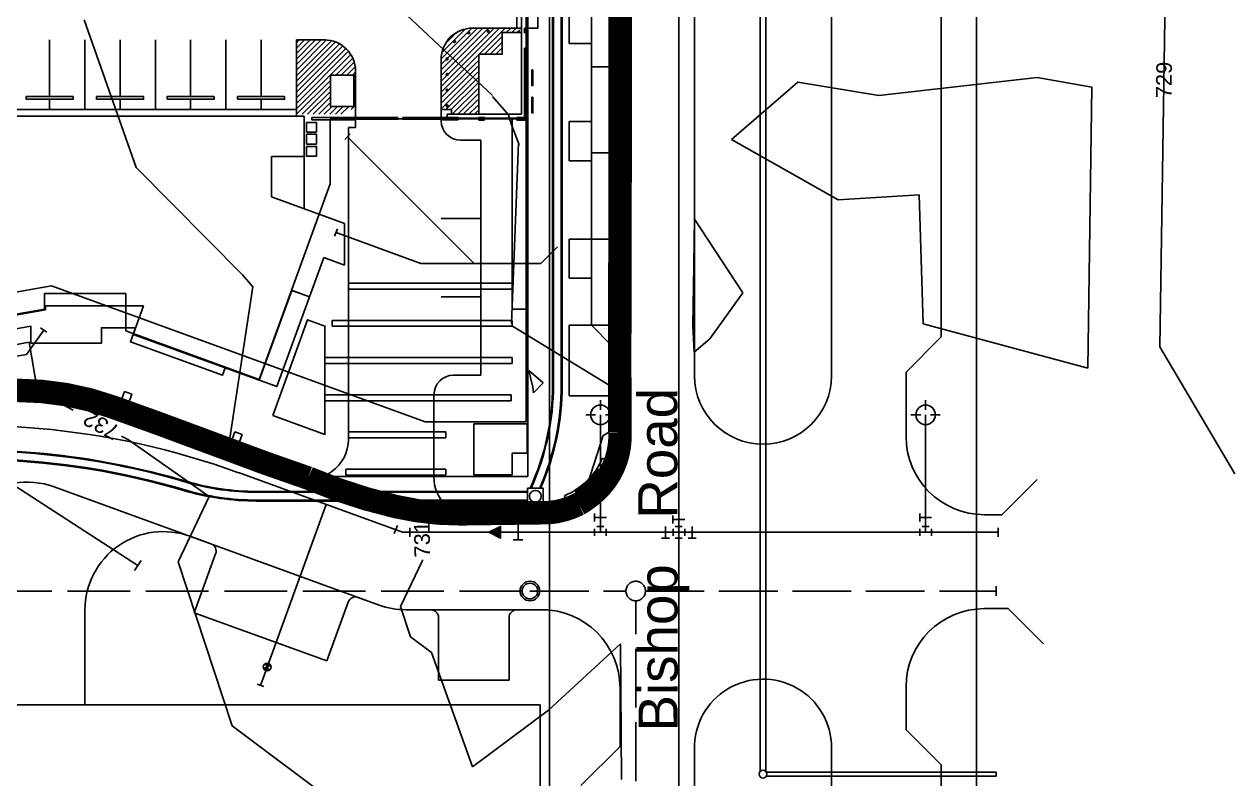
# Model space of a CAD drawing. Header units: feet. Extents: x 2207070 to 2208879, y 513929 to 516197.
# Drawn here: x 2207831.2 to 2208140.2, y 514989.6 to 515182.3 of the extents above; entities that cross this region are included whole.
import ezdxf
from ezdxf.enums import TextEntityAlignment as Align

# ---------------------------------------------------------------- set-up
doc = ezdxf.new("R2010")
doc.units = ezdxf.units.FT
doc.header["$LTSCALE"] = 40
doc.header["$MEASUREMENT"] = 0
for name, pattern in [('0602-02-FP01$0$HIDDEN2', [0.1875, 0.125, -0.0625]), ('0602-03-FP01$0$HIDDEN2', [0.1875, 0.125, -0.0625]), ('CENTER2', [1.125, 0.75, -0.125, 0.125, -0.125]), ('DASHED2', [0.375, 0.25, -0.125]), ('DL4', [0.5, 0.4, -0.1]), ('HIDDEN', [0.375, 0.25, -0.125]), ('HIDDEN2', [0.1875, 0.125, -0.0625]), ('PHANTOM2', [1.25, 0.625, -0.125, 0.125, -0.125, 0.125, -0.125]), ('PL1X', [1.79, 1.5, -0.08, 0.025, -0.08, 0.025, -0.08])]:
    doc.linetypes.add(name, pattern=pattern)
doc.layers.get('0').update_dxf_attribs({"linetype": 'CONTINUOUS'})
for name, color, linetype in [('0602-02-FP01$0$A-CURB', 1, 'CONTINUOUS'), ('0602-02-FP01$0$A-FLOR-OVHD', 1, '0602-02-FP01$0$HIDDEN2'), ('0602-02-FP01$0$A-GREENSCREEN', 2, 'CONTINUOUS'), ('0602-02-FP01$0$A-WALL', 5, 'CONTINUOUS'), ('0602-02-FP01$0$A-WALL-PRHT', 2, 'CONTINUOUS'), ('0602-03-FP01$0$A-COLS', 5, 'CONTINUOUS'), ('0602-03-FP01$0$A-EQPM', 8, '0602-03-FP01$0$HIDDEN2'), ('0602-03-FP01$0$A-FLOR-OVHD', 1, '0602-03-FP01$0$HIDDEN2'), ('0602-03-FP01$0$A-WALL', 5, 'CONTINUOUS'), ('0602-CG01$0$A-SLAB-EDGE', 4, 'CONTINUOUS'), ('A-PRKG', 30, 'CONTINUOUS'), ('A-WALL', 7, 'CONTINUOUS'), ('A-WALL-FIRST FLOOR', 5, 'CONTINUOUS'), ('A-WALL-PRHT', 2, 'CONTINUOUS'), ('BuildTo', 6, 'DASHED2'), ('C-BLDG-OUTLINE', 2, 'CONTINUOUS'), ('C-DEMO-PVMT', 7, 'PHANTOM2'), ('C-ESMT-DRNG', 7, 'DASHED2'), ('C-ESMT-FIRE', 7, 'FIRE_LANE'), ('C-PAVE-PAVER', 7, 'CONTINUOUS'), ('C-PRKG-CURB-FACE', 3, 'CONTINUOUS'), ('C-PRKG-STRP', 11, 'CONTINUOUS'), ('C-STRM-PIPE-EXIST', 245, 'HIDDEN2'), ('C-SWLK-BFR', 7, 'CONTINUOUS'), ('CONT-MJR', 125, 'HIDDEN'), ('CONT-MNR', 250, 'HIDDEN2'), ('CONT-MNR LABELS', 250, 'CONTINUOUS'), ('EX-GUTTER', 11, 'CONTINUOUS'), ('EX-TC', 31, 'CONTINUOUS'), ('Inlets_LTCN', 31, 'CONTINUOUS'), ('JS-Bdy', 1, 'PHANTOM2'), ('LP-PLNT', 11, 'CONTINUOUS'), ('Meters', 150, 'CONTINUOUS'), ('ROW-Street', 6, 'PL1X'), ('SaniSwr-PHii', 76, 'DL4'), ('SaniSwr_LTCN', 85, 'DL4'), ('ShopsFOC', 9, 'CONTINUOUS'), ('SILT-FENCE', 3, 'SILT_FENCE2'), ('SSMH-PHii', 15, 'CONTINUOUS'), ('SSMH_LTCN', 15, 'DL4'), ('StmSwrMH', 7, 'CONTINUOUS'), ('Storm Sewer CL', 31, 'CENTER2'), ('Street Name', 5, 'CONTINUOUS'), ('Water-PHii', 144, 'CONTINUOUS'), ('WaterFittings-PHii', 151, 'CONTINUOUS'), ('Wtr-Bends_LTCN', 175, 'CONTINUOUS'), ('WTR-Red Hatch-PHii', 250, 'CONTINUOUS'), ('WTR-Reducer-PHii', 7, 'CONTINUOUS'), ('WTR_LTCN', 144, 'CONTINUOUS'), ('xSITE$0$PSP-FOOTPRINT', 2, 'CONTINUOUS')]:
    doc.layers.add(name, color=color, linetype=linetype)
doc.styles.get("Standard").update_dxf_attribs({"font": 'ARIAL.TTF'})
doc.linetypes.add('FIRE_LANE', pattern='A,0.5,-0.2,["FL",Standard,S=0.1,R=0,X=-0.1,Y=-0.05],-0.2', length=0.9)
doc.linetypes.add('SILT_FENCE2', pattern='A,0.25,-0.1,["SF",Standard,S=0.1,R=0,X=-0.05,Y=-0.05],-0.15,0.5,["X",Standard,S=0.1,R=0,X=-0.05,Y=-0.05],0.25', length=1.25)

# ---------------------------------------------------------------- blocks, each defined once
blk = doc.blocks.new('022')
for p, q in [((-0.043, -0.059), (-0.072, 0.011)), ((0.062, -0.038), (0.062, 0.038))]:
    blk.add_line(p, q)
blk = doc.blocks.new('0vv')
for p, q in [((0, -0.063), (0, 0.063)), ((0.042, -0.063), (-0.042, -0.063))]:
    blk.add_line(p, q)

msp = doc.modelspace()

# ---------------------------------------------------------------- hatches: boundary and pattern name
at = {"layer": 'A-PRKG', "linetype": 'Continuous'}
h = msp.add_hatch(dxfattribs=at)
h.set_pattern_fill('ANSI31', scale=8, style=0)
h.set_pattern_definition([(45, (2207937.5952, 515159.3219), (-0.707107, 0.707107), [])])
edge = h.paths.add_edge_path()
edge.add_line((2207957.68, 515180.16), (2207957.68, 515181.32))
edge.add_line((2207957.68, 515181.32), (2207945.6, 515181.32))
edge.add_ellipse((2207945.6, 515173.32), major_axis=(-5.66, 5.66), ratio=1, start_angle=-45, end_angle=45)
edge.add_line((2207937.6, 515173.32), (2207937.6, 515160.49))
edge.add_line((2207937.6, 515160.49), (2207940.26, 515160.49))
edge.add_line((2207940.26, 515160.49), (2207940.26, 515159.32))
edge.add_line((2207940.26, 515159.32), (2207946.93, 515159.32))
edge.add_line((2207946.93, 515159.32), (2207946.93, 515174.66))
edge.add_line((2207946.93, 515174.66), (2207953.18, 515174.66))
edge.add_line((2207953.18, 515174.66), (2207953.18, 515180.16))
edge.add_line((2207953.18, 515180.16), (2207957.68, 515180.16))
h = msp.add_hatch(dxfattribs=at)
h.set_pattern_fill('ANSI31', scale=8, style=0)
h.set_pattern_definition([(45, (2207186.3299, 514941.3392), (-0.7071068, 0.7071068), [])])
edge = h.paths.add_edge_path()
edge.add_ellipse((2207907.76, 515170.32), major_axis=(5.66, 5.66), ratio=1, start_angle=346.3322, end_angle=405)
edge.add_line((2207907.76, 515178.32), (2207900.65, 515178.32))
edge.add_line((2207900.65, 515178.32), (2207900.65, 515159.32))
edge.add_line((2207900.65, 515159.32), (2207913.43, 515159.32))
edge.add_line((2207913.43, 515159.32), (2207913.43, 515160.49))
edge.add_line((2207913.43, 515160.49), (2207914.6, 515160.49))
edge.add_line((2207914.6, 515160.49), (2207914.6, 515161.32))
edge.add_line((2207914.6, 515161.32), (2207909.35, 515161.32))
edge.add_line((2207909.35, 515161.32), (2207909.35, 515169.32))
edge.add_line((2207909.35, 515169.32), (2207914.6, 515169.32))
edge.add_line((2207914.6, 515169.32), (2207914.6, 515174.48))
edge = h.paths.add_edge_path()
edge.add_line((2207914.6, 515169.32), (2207915.35, 515169.32))
edge.add_line((2207915.35, 515169.32), (2207915.35, 515161.32))
edge.add_line((2207915.35, 515161.32), (2207914.6, 515161.32))
edge.add_line((2207914.6, 515161.32), (2207914.6, 515160.49))
edge.add_line((2207914.6, 515160.49), (2207915.76, 515160.49))
edge.add_line((2207915.76, 515160.49), (2207915.76, 515170.32))
edge.add_ellipse((2207907.76, 515170.32), major_axis=(5.66, 5.66), ratio=1, start_angle=315, end_angle=346.3322)
edge.add_line((2207914.6, 515174.48), (2207914.6, 515169.32))
at = {"layer": 'Meters'}
h = msp.add_hatch(color=256, dxfattribs=at)
h.paths.add_polyline_path([(2207894.1, 515018.57, 0.198912), (2207893.54, 515019.08), (2207893.19, 515018.14)])
h.paths.add_polyline_path([(2207893.54, 515019.08, 0.198912), (2207892.77, 515019.05), (2207893.19, 515018.14)])
h.paths.add_polyline_path([(2207893.19, 515018.14), (2207892.29, 515017.72, 0.414214), (2207893.62, 515017.24)])

# ---------------------------------------------------------------- linework, layer by layer
for p, q in [((2207978.26, 515083.79), (2207978.26, 515086.29)), ((2208061.26, 515083.79), (2208061.26, 515086.29)), ((2207974.51, 515082.54), (2207977.01, 515082.54)), ((2207979.51, 515082.54), (2207982.01, 515082.54)), ((2208060.01, 515082.54), (2208057.51, 515082.54)), ((2208065.01, 515082.54), (2208062.51, 515082.54)), ((2207976.74, 515055.27), (2207976.74, 515057.3)), ((2207976.74, 515056.29), (2207979.78, 515056.29)), ((2207996.74, 515054.78), (2207996.74, 515056.8)), ((2207996.74, 515055.79), (2207999.78, 515055.79)), ((2208059.74, 515055.27), (2208059.74, 515057.3)), ((2208059.74, 515056.29), (2208062.78, 515056.29)), ((2207976.76, 515053.44), (2207976.76, 515051.64)), ((2207977.36, 515054.04), (2207979.16, 515054.04)), ((2207979.76, 515053.44), (2207979.76, 515051.64)), ((2207994.87, 515051.02), (2207994.87, 515054.06)), ((2207996.83, 515051.64), (2207996.83, 515053.44)), ((2207999.16, 515054.04), (2207997.36, 515054.04)), ((2207999.76, 515051.64), (2207999.76, 515053.44)), ((2208001.65, 515051.02), (2208001.65, 515054.06)), ((2208059.76, 515053.44), (2208059.76, 515051.64)), ((2208062.16, 515054.04), (2208060.36, 515054.04)), ((2208062.76, 515053.44), (2208062.76, 515051.64)), ((2207995.89, 515051.02), (2207993.86, 515051.02)), ((2207999.16, 515051.04), (2207997.36, 515051.04)), ((2208000.64, 515051.02), (2208002.66, 515051.02))]:
    msp.add_line(p, q)
for centre in [(2207978.26, 515082.54), (2208061.26, 515082.54)]:
    msp.add_circle(centre, 2.5)
at = {"layer": '0602-02-FP01$0$A-CURB', "color": 7, "linetype": 'Continuous'}
for p, q in [((2207900.65, 515158.79), (2207900.65, 515178.32)), ((2207900.65, 515178.32), (2207908.1, 515178.32)), ((2207915.76, 515170.32), (2207915.76, 515158.16)), ((2207916.1, 515158.16), (2207915.76, 515158.16)), ((2207937.93, 515158.16), (2207937.6, 515158.16))]:
    msp.add_line(p, q, dxfattribs=at)
for points in [[(2207831.65, 515163.16), (2207831.65, 515163.82), (2207843.65, 515163.82), (2207843.65, 515163.16)], [(2207849.65, 515163.16), (2207849.65, 515163.82), (2207861.65, 515163.82), (2207861.65, 515163.16)], [(2207867.65, 515163.16), (2207867.65, 515163.82), (2207879.65, 515163.82), (2207879.65, 515163.16)], [(2207885.65, 515163.16), (2207885.65, 515163.82), (2207897.65, 515163.82), (2207897.65, 515163.16)]]:
    msp.add_lwpolyline(points, close=True, dxfattribs=at)
msp.add_arc((2207907.76, 515170.32), 8, 0, 90, dxfattribs=at)
at = {"layer": '0602-02-FP01$0$A-FLOR-OVHD', "color": 7, "linetype": 'Continuous'}
for p, q in [((2207959.56, 515176.16), (2207959.56, 515180.16)), ((2207904.6, 515157.92), (2207904.6, 515158.53)), ((2207904.6, 515158.53), (2207911.76, 515158.53)), ((2207911.76, 515157.92), (2207904.6, 515157.92))]:
    msp.add_line(p, q, dxfattribs=at)
at = {"layer": '0602-02-FP01$0$A-FLOR-OVHD', "color": 7, "linetype": 'Continuous', "lineweight": 30}
for p, q in [((2207915.76, 515158.49), (2207926.6, 515158.49)), ((2207916.1, 515158.16), (2207926.6, 515158.16)), ((2207927.76, 515158.49), (2207937.6, 515158.49)), ((2207927.76, 515158.16), (2207937.6, 515158.16))]:
    msp.add_line(p, q, dxfattribs=at)
at = {"layer": '0602-02-FP01$0$A-FLOR-OVHD', "color": 7, "linetype": 'Continuous'}
msp.add_lwpolyline([(2207915.35, 515161.32), (2207909.35, 515161.32), (2207909.35, 515169.32), (2207915.35, 515169.32)], close=True, dxfattribs=at)
at = {"layer": '0602-02-FP01$0$A-GREENSCREEN', "color": 7, "linetype": 'Continuous'}
for points in [[(2207961.01, 515170.66), (2207961.01, 515166.66), (2207960.76, 515166.66), (2207960.76, 515170.66)], [(2207961.01, 515163.66), (2207961.01, 515159.66), (2207960.76, 515159.66), (2207960.76, 515163.66)]]:
    msp.add_lwpolyline(points, close=True, dxfattribs=at)
at = {"layer": '0602-02-FP01$0$A-WALL', "color": 7, "linetype": 'Continuous'}
for p, q in [((2207902.6, 515158.79), (2207730.65, 515158.79)), ((2207904.6, 515157.95), (2207904.6, 515158.5)), ((2207915.76, 515158.16), (2207915.76, 515157.95)), ((2207937.93, 515158.16), (2207937.93, 515157.95)), ((2207941.93, 515157.95), (2207941.93, 515158.5))]:
    msp.add_line(p, q, dxfattribs=at)
for points in [[(2207958.89, 515181.32), (2207959.56, 515181.32), (2207959.56, 515180.16), (2207958.89, 515180.15)], [(2207958.89, 515158.53), (2207956.93, 515158.53), (2207956.93, 515157.85), (2207959.56, 515157.85), (2207959.56, 515176.16), (2207958.89, 515176.16)], [(2207911.76, 515157.92), (2207911.76, 515158.53), (2207915.76, 515158.53), (2207915.76, 515157.92)], [(2207937.93, 515157.92), (2207937.93, 515158.53), (2207941.93, 515158.53), (2207941.93, 515157.92)]]:
    msp.add_lwpolyline(points, close=True, dxfattribs=at)
msp.add_lwpolyline([(2207947.26, 515157.85), (2207947.26, 515158.53), (2207948.62, 515158.53), (2207948.62, 515157.85), (2207947.26, 515157.85)], dxfattribs=at)
at = {"layer": '0602-02-FP01$0$A-WALL-PRHT', "color": 7, "linetype": 'Continuous'}
msp.add_line((2207958.1, 515159.32), (2207958.1, 515174.66), dxfattribs=at)
at = {"layer": '0602-03-FP01$0$A-COLS', "color": 7, "linetype": 'Continuous'}
msp.add_line((2207902.6, 515148.57), (2207894.28, 515148.57), dxfattribs=at)
at = {"layer": '0602-03-FP01$0$A-EQPM', "color": 7, "linetype": 'Continuous'}
for points in [[(2207903.25, 515157.25), (2207905.75, 515157.25), (2207905.75, 515154.75), (2207903.25, 515154.75)], [(2207903.25, 515154.19), (2207905.75, 515154.19), (2207905.75, 515151.69), (2207903.25, 515151.69)], [(2207903.25, 515151.09), (2207905.75, 515151.09), (2207905.75, 515148.59), (2207903.25, 515148.59)]]:
    msp.add_lwpolyline(points, close=True, dxfattribs=at)
at = {"layer": '0602-03-FP01$0$A-FLOR-OVHD', "color": 7, "linetype": 'Continuous'}
msp.add_line((2207902.6, 515148.57), (2207902.6, 515135.18), dxfattribs=at)
msp.add_lwpolyline([(2207690.23, 515087.19), (2207690.85, 515083.68), (2207733.72, 515091.23), (2207733.29, 515093.68), (2207740.61, 515094.97), (2207741.65, 515089.06), (2207774.15, 515094.79), (2207773.54, 515098.24), (2207783.39, 515099.98), (2207784, 515096.53), (2207832.9, 515105.16), (2207832.89, 515100.87), (2207850.89, 515100.87), (2207850.89, 515104.77), (2207859.57, 515104.77), (2207858.27, 515101.21), (2207881.79, 515092.66), (2207882.47, 515094.53), (2207895.63, 515089.75), (2207903.98, 515112.69)], dxfattribs=at)
at = {"layer": '0602-03-FP01$0$A-WALL', "color": 7, "linetype": 'Continuous'}
for p, q in [((2207902.6, 515158.79), (2207902.6, 515148.57)), ((2207894.28, 515148.57), (2207894.28, 515138.21)), ((2207894.28, 515138.21), (2207912.96, 515131.41)), ((2207912.96, 515131.41), (2207912.96, 515120.77)), ((2207903.98, 515112.69), (2207907.62, 515122.71)), ((2207912.96, 515120.77), (2207907.62, 515122.71)), ((2207891.18, 515091.37), (2207899.53, 515114.31)), ((2207899.41, 515114.35), (2207903.98, 515112.69)), ((2207754.04, 515094.8), (2207836.6, 515109.36)), ((2207836.6, 515110.36), (2207861.6, 515110.36)), ((2207836.6, 515110.36), (2207836.6, 515109.36)), ((2207861.6, 515110.36), (2207858.96, 515103.09)), ((2207891.18, 515091.37), (2207858.96, 515103.09))]:
    msp.add_line(p, q, dxfattribs=at)
at = {"layer": '0602-CG01$0$A-SLAB-EDGE', "color": 7, "linetype": 'Continuous'}
for p, q in [((2207959.26, 515280.49), (2207959.26, 515158.16)), ((2207959.26, 515158.16), (2207909.29, 515158.16)), ((2207909.29, 515158.16), (2207909.3, 515141.53)), ((2207909.3, 515141.53), (2207891.13, 515091.6)), ((2207857.15, 515113.51), (2207836.39, 515113.51)), ((2207836.39, 515113.51), (2207836.39, 515109.53)), ((2207857.15, 515103.97), (2207857.15, 515113.51)), ((2207836.39, 515109.53), (2207754.13, 515095.03)), ((2207891.13, 515091.6), (2207857.15, 515103.97))]:
    msp.add_line(p, q, dxfattribs=at)
at = {"layer": 'A-PRKG', "color": 7, "linetype": 'Continuous'}
for p, q in [((2207956.93, 515217.32), (2207956.93, 515181.32)), ((2207837.65, 515163.82), (2207837.65, 515178.32)), ((2207846.65, 515160.49), (2207846.65, 515178.32)), ((2207855.65, 515163.82), (2207855.65, 515178.32)), ((2207864.65, 515160.49), (2207864.65, 515178.32)), ((2207873.65, 515163.82), (2207873.65, 515178.32)), ((2207882.65, 515160.49), (2207882.65, 515178.32)), ((2207891.65, 515163.82), (2207891.65, 515178.32)), ((2207730.65, 515160.49), (2207900.65, 515160.49)), ((2207837.65, 515160.49), (2207837.65, 515163.16)), ((2207855.65, 515160.49), (2207855.65, 515163.16)), ((2207873.65, 515160.49), (2207873.65, 515163.16)), ((2207891.65, 515160.49), (2207891.65, 515163.16))]:
    msp.add_line(p, q, dxfattribs=at)
for points in [[(2207958.08, 515181.32), (2207945.6, 515181.32, 0.414214), (2207937.6, 515173.32), (2207937.6, 515158.16)], [(2207958.08, 515180.16), (2207958.08, 515180.16), (2207953.18, 515180.16), (2207953.18, 515174.66), (2207947.26, 515174.66), (2207947.26, 515159.32), (2207940.26, 515159.32), (2207940.26, 515160.49), (2207937.6, 515160.49), (2207937.6, 515173.32, -0.414214), (2207945.6, 515181.32), (2207958.08, 515181.32), (2207958.08, 515180.16)]]:
    msp.add_lwpolyline(points, format="xyb", dxfattribs=at)
for centre in [(2207944.64, 515180.11), (2207949.6, 515180.57), (2207941, 515177.92), (2207939.1, 515173.49), (2207939.1, 515169.49), (2207939.1, 515165.49), (2207939.1, 515161.49)]:
    msp.add_circle(centre, 0.25, dxfattribs=at)
at = {"layer": 'A-WALL', "color": 7, "linetype": 'Continuous'}
for p, q in [((2207939.1, 515159.32), (2207958.1, 515159.32)), ((2207939.1, 515159.32), (2207939.1, 515158.32)), ((2207939.1, 515158.32), (2207959.1, 515158.32))]:
    msp.add_line(p, q, dxfattribs=at)
at = {"layer": 'A-WALL-FIRST FLOOR', "color": 7, "linetype": 'Continuous'}
for p, q in [((2207955.76, 515158.16), (2207955.76, 515109.49)), ((2207959.56, 515158.16), (2207959.56, 515109.49)), ((2207955.76, 515109.49), (2207959.56, 515109.49))]:
    msp.add_line(p, q, dxfattribs=at)
at = {"layer": 'A-WALL-PRHT', "color": 7, "linetype": 'Continuous'}
msp.add_line((2207958.1, 515174.66), (2207958.1, 515279.32), dxfattribs=at)
at = {"layer": 'BuildTo', "color": 7, "linetype": 'Continuous'}
for p, q in [((2207959.26, 515276.32), (2207959.26, 515080.76)), ((2207838.11, 515115.49), (2207524.04, 515060.11)), ((2207933.53, 515080.76), (2207838.11, 515115.49)), ((2207959.26, 515080.76), (2207933.53, 515080.76))]:
    msp.add_line(p, q, dxfattribs=at)
at = {"layer": 'C-BLDG-OUTLINE', "color": 7, "linetype": 'Continuous'}
for p, q in [((2207959.26, 515280.49), (2207959.26, 515158.16)), ((2207959.26, 515158.16), (2207909.29, 515158.16)), ((2207909.29, 515158.16), (2207909.3, 515141.53)), ((2207909.3, 515141.53), (2207906.48, 515133.77)), ((2207906.48, 515133.77), (2207912.96, 515131.41)), ((2207912.96, 515131.41), (2207912.96, 515120.77)), ((2207907.62, 515122.71), (2207903.98, 515112.69)), ((2207912.96, 515120.77), (2207907.62, 515122.71)), ((2207899.53, 515114.31), (2207891.18, 515091.37)), ((2207903.98, 515112.69), (2207899.53, 515114.31)), ((2207836.6, 515109.36), (2207754.04, 515094.79)), ((2207857.15, 515110.36), (2207836.6, 515110.36)), ((2207836.6, 515110.36), (2207836.6, 515109.36)), ((2207857.15, 515103.97), (2207857.15, 515110.36)), ((2207859.03, 515103.29), (2207857.15, 515103.97)), ((2207858.96, 515103.09), (2207859.03, 515103.29)), ((2207891.18, 515091.37), (2207858.96, 515103.09))]:
    msp.add_line(p, q, dxfattribs=at)
at = {"layer": 'C-DEMO-PVMT', "color": 7, "linetype": 'Continuous'}
for p, q in [((2207983.3, 515157.46), (2207983.31, 515188.65)), ((2207983.9, 515188.82), (2207983.84, 515157.57)), ((2207983.24, 515125.65), (2207983.3, 515157.46)), ((2207983.84, 515157.57), (2207983.88, 515125.58)), ((2207983.17, 515096.95), (2207983.24, 515125.65)), ((2207983.88, 515125.58), (2207983.95, 515093.11)), ((2207903.37, 515065.81), (2207900.58, 515066.8)), ((2207903.64, 515066.39), (2207900.79, 515067.39)), ((2207925.75, 515058.31), (2207903.37, 515065.81)), ((2207942.97, 515056.62), (2207945.87, 515056.65)), ((2207943.08, 515057.26), (2207945.86, 515057.3))]:
    msp.add_line(p, q, dxfattribs=at)
for centre, radius, start, end in [((2207956.44, 515190.53), 134.9, 246.9557, 257.0409), ((2207942.13, 515136.51), 79.9, 258.1704, 270.1298), ((2207942.11, 515128.26), 71, 257.0409, 270.1618), ((2207942.11, 515128.26), 71, 270.1618, 270.7768), ((2207942.13, 515136.51), 79.9, 270.1298, 270.6033)]:
    msp.add_arc(centre, radius, start, end, dxfattribs=at)
at = {"layer": 'C-ESMT-DRNG', "color": 7, "linetype": 'Continuous'}
for q in [(2207959.76, 515282.32), (2207901.82, 515066.76)]:
    msp.add_line((2207959.76, 515066.76), q, dxfattribs=at)
at = {"layer": 'C-ESMT-FIRE', "color": 7, "linetype": 'Continuous', "flags": 128}
msp.add_lwpolyline([(2207412.75, 515282.32, 0.021167), (2207412.68, 515280.63), (2207412.68, 515113.17, 0.427325), (2207433.57, 515093.19, -0.290592), (2207512.59, 515047.84, 0.326156), (2207533.76, 515037.45), (2207824.33, 515088.69, -0.131652), (2207847.02, 515086.7), (2207925.99, 515057.96, 0.087489), (2207932.83, 515056.76), (2207965.26, 515056.76)], format="xyb", dxfattribs=at)
at = {"layer": 'C-ESMT-FIRE', "color": 7, "linetype": 'Continuous'}
msp.add_lwpolyline([(2207471.36, 514820.25), (2207471.36, 514918.22, -0.263513), (2207481.08, 514935.37, 0.227683), (2207521.59, 514996.82, -0.326156), (2207537.93, 515013.82), (2207828.5, 515065.05, -0.131652), (2207838.82, 515064.15), (2207921.75, 515033.96, 0.087489), (2207928.59, 515032.76), (2207963.26, 515032.76, -0.025047), (2207965.26, 515032.66, -0.025047)], format="xyb", dxfattribs=at)
at = {"layer": 'C-PAVE-PAVER', "color": 7, "linetype": 'Continuous'}
for p, q in [((2207913.93, 515116.16), (2207955.76, 515116.16)), ((2207913.93, 515114.66), (2207955.76, 515114.66)), ((2207909.76, 515106.66), (2207955.76, 515106.66)), ((2207909.76, 515105.16), (2207909.76, 515106.66)), ((2207909.76, 515105.16), (2207955.76, 515105.16)), ((2207955.76, 515105.16), (2207955.76, 515106.66)), ((2207907.93, 515097.16), (2207955.76, 515097.16)), ((2207907.93, 515095.66), (2207907.93, 515097.16)), ((2207907.93, 515095.66), (2207955.76, 515095.66)), ((2207955.76, 515095.66), (2207955.76, 515097.16)), ((2207907.93, 515087.66), (2207955.43, 515087.66)), ((2207907.93, 515086.16), (2207907.93, 515087.66)), ((2207907.93, 515086.16), (2207955.43, 515086.16)), ((2207955.43, 515086.16), (2207955.43, 515087.66)), ((2207913.93, 515078.16), (2207938.76, 515078.16)), ((2207938.76, 515078.16), (2207938.76, 515076.66)), ((2207913.93, 515076.66), (2207938.76, 515076.66)), ((2207913.26, 515068.66), (2207938.76, 515068.66)), ((2207913.26, 515068.66), (2207913.26, 515067.16)), ((2207938.76, 515068.66), (2207938.76, 515067.16)), ((2207913.26, 515067.16), (2207938.76, 515067.16))]:
    msp.add_line(p, q, dxfattribs=at)
at = {"layer": 'C-PRKG-CURB-FACE', "color": 7, "linetype": 'Continuous'}
for p, q in [((2207975.95, 515105.43), (2207975.97, 515259.43)), ((2207937.6, 515158.16), (2207937.6, 515157.66)), ((2207913.93, 515155.95), (2207913.93, 515076.22)), ((2207942.6, 515152.66), (2207947.76, 515152.66)), ((2207947.76, 515152.66), (2207947.76, 515092.66)), ((2207981.02, 515100.36), (2207975.95, 515105.43)), ((2207940.76, 515092.66), (2207947.76, 515092.66)), ((2207935.76, 515087.66), (2207935.76, 515066.67))]:
    msp.add_line(p, q, dxfattribs=at)
msp.add_lwpolyline([(2207913.93, 515155.95), (2207915.76, 515155.95), (2207915.76, 515158.16)], dxfattribs=at)
for centre, radius, start, end in [((2207942.6, 515157.66), 5, 180, 270), ((2207973.95, 515093.29), 10, 359.9759, 45), ((2207940.76, 515087.66), 5, 90, 180), ((2207903.93, 515076.22), 10, 250.4183, 0), ((2207945.67, 515066.58), 9.91, 179.4919, 271.1115)]:
    msp.add_arc(centre, radius, start, end, dxfattribs=at)
at = {"layer": 'C-PRKG-STRP', "color": 7, "linetype": 'Continuous'}
for p, q in [((2207937.6, 515132.66), (2207947.76, 515132.66)), ((2207937.6, 515112.66), (2207947.76, 515112.66))]:
    msp.add_line(p, q, dxfattribs=at)
for points in [[(2207983.87, 515171.43), (2207975.96, 515171.43)], [(2207983.85, 515149.43), (2207975.96, 515149.43)], [(2207983.88, 515127.43), (2207975.95, 515127.43)], [(2207983.92, 515105.43), (2207975.95, 515105.43)]]:
    msp.add_lwpolyline(points, dxfattribs=at)
at = {"layer": 'C-STRM-PIPE-EXIST', "color": 5, "linetype": 'Continuous'}
for p, q in [((2207966.03, 515090.18), (2207966.03, 515283.92)), ((2207966.26, 515090.18), (2207966.26, 515284.1)), ((2207968.26, 515090.18), (2207968.26, 515283.12)), ((2207968.49, 515090.18), (2207968.49, 515283.3)), ((2207860.18, 515044.04), (2207821.5, 515069.07)), ((2207959.66, 515062.99), (2207890.51, 515062.99)), ((2207959.66, 515062.76), (2207890.51, 515062.76)), ((2207959.66, 515060.76), (2207890.51, 515060.76)), ((2207959.66, 515060.53), (2207890.51, 515060.53)), ((2207861, 515045.3), (2207859.37, 515042.78))]:
    msp.add_line(p, q, dxfattribs=at)
at = {"layer": 'C-STRM-PIPE-EXIST', "color": 5, "linetype": 'Continuous', "flags": 128}
for points in [[(2208019.01, 514991.43), (2208019.01, 515260.11)], [(2208020.51, 514991.43), (2208020.51, 515260.11)], [(2208020.63, 514990.27), (2208079.26, 514990.27), (2208079.26, 514991.27), (2208020.63, 514991.27)]]:
    msp.add_lwpolyline(points, dxfattribs=at)
at = {"layer": 'C-STRM-PIPE-EXIST', "color": 5, "linetype": 'Continuous'}
for centre, radius, start, end in [((2207902.26, 515090.18), 63.77, 335.5432, 0), ((2207902.26, 515090.18), 64, 335.6365, 0), ((2207902.26, 515090.18), 66, 336.4203, 0), ((2207902.26, 515090.18), 66.23, 336.5068, 0), ((2207817.49, 514879.83), 193.5, 73.4939, 95.3574), ((2207817.49, 514879.83), 193.73, 73.494, 95.3299), ((2207817.49, 514879.83), 191.5, 73.4932, 88.1486), ((2207817.49, 514879.83), 191.27, 73.4931, 88.1233), ((2207890.51, 515126.76), 64, 253.6258, 270), ((2207890.51, 515126.76), 63.77, 253.626, 270), ((2207890.51, 515126.76), 66.23, 253.6235, 270), ((2207890.51, 515126.76), 66, 253.6238, 270)]:
    msp.add_arc(centre, radius, start, end, dxfattribs=at)
at = {"layer": 'C-SWLK-BFR', "color": 7, "linetype": 'Continuous'}
for p, q in [((2207978.7, 515071.45), (2207982.54, 515069.98)), ((2207980.84, 515066.61), (2207977.37, 515068.77)), ((2207970.45, 515057.85), (2207969.07, 515061.97)), ((2207971.77, 515063.26), (2207973.85, 515059.55))]:
    msp.add_line(p, q, dxfattribs=at)
for centre in [(2207980.55, 515068.29), (2207978.93, 515065.78), (2207974.64, 515061.61), (2207976.92, 515063.55), (2207972.13, 515059.98)]:
    msp.add_circle(centre, 0.25, dxfattribs=at)
for centre, radius, start, end in [((2207963.99, 515077.11), 15.77, 324.6391, 338.9801), ((2207960.93, 515080.02), 19.96, 300.3352, 322.9141), ((2207960.93, 515080.02), 20.21, 302.8641, 322.9248), ((2207960.93, 515080.02), 20.46, 302.8209, 322.9352), ((2207960.93, 515080.02), 20.71, 302.7788, 322.9453), ((2207963.99, 515077.11), 16.02, 324.6256, 328.0773), ((2207963.99, 515077.11), 16.27, 324.6125, 328.0773), ((2207963.99, 515077.11), 16.52, 324.5998, 328.0773), ((2207963.99, 515077.11), 16.77, 324.5875, 328.0773), ((2207963.99, 515077.11), 17.02, 324.5755, 328.0773), ((2207963.99, 515077.11), 17.27, 324.5099, 328.0773), ((2207963.99, 515077.11), 17.52, 324.5524, 328.0773), ((2207963.99, 515077.11), 17.77, 324.5414, 328.0773), ((2207963.99, 515077.11), 18.02, 324.5306, 328.0773), ((2207960.93, 515080.02), 20.96, 302.7376, 322.9552), ((2207960.93, 515080.02), 21.21, 302.6975, 322.9648), ((2207960.93, 515080.02), 21.46, 302.6582, 323.0178), ((2207960.93, 515080.02), 21.71, 302.6199, 322.9833), ((2207960.93, 515080.02), 21.96, 302.5825, 322.9922), ((2207960.93, 515080.02), 22.21, 302.5458, 323.0009), ((2207960.93, 515080.02), 22.46, 302.51, 323.0094), ((2207960.93, 515080.02), 22.71, 302.475, 323.0178), ((2207960.93, 515080.02), 23.21, 302.4073, 323.0338), ((2207960.93, 515080.02), 22.96, 314.8066, 321.0464), ((2207963.99, 515077.11), 18.27, 324.5201, 328.0773), ((2207963.99, 515077.11), 18.52, 324.5099, 328.0773), ((2207960.93, 515080.02), 22.96, 322.2944, 323.0259), ((2207963.99, 515077.11), 18.77, 324.5, 328.0773), ((2207963.99, 515077.11), 19.02, 324.4903, 328.0773), ((2207963.4, 515077.94), 16.95, 289.5372, 296.6519), ((2207960.93, 515080.02), 22.96, 302.4408, 306.0708), ((2207960.93, 515080.02), 22.96, 307.3188, 313.5586)]:
    msp.add_arc(centre, radius, start, end, dxfattribs=at)
at = {"layer": 'CONT-MJR', "color": 35, "linetype": 'Continuous'}
for p, q in [((2208028.61, 515167.55, 730), (2208011.68, 515152.83, 730)), ((2208049.28, 515164.15, 730), (2208028.61, 515167.55, 730)), ((2208089.7, 515168.74, 730), (2208049.28, 515164.15, 730)), ((2208103.69, 515166.26, 730), (2208089.7, 515168.74, 730)), ((2208102.63, 515094.48, 730), (2208103.69, 515166.26, 730)), ((2208011.68, 515152.83, 730), (2208038.91, 515137.5, 730)), ((2208038.91, 515137.5, 730), (2208059.62, 515138.77, 730)), ((2208059.62, 515138.77, 730), (2208060.59, 515105.79, 730)), ((2208002.27, 515132.56, 730), (2208002.01, 515115.25, 730)), ((2208014.63, 515113.67, 730), (2208002.27, 515132.56, 730)), ((2208002.01, 515115.25, 730), (2208001.86, 515105.42, 730)), ((2208006.19, 515101.99, 730), (2208014.63, 515113.67, 730)), ((2208001.86, 515105.42, 730), (2208002.17, 515098.58, 730)), ((2208060.59, 515105.79, 730), (2208102.63, 515094.48, 730)), ((2208002.17, 515098.58, 730), (2208006.19, 515101.99, 730)), ((2207959.94, 515093.83, 730), (2207963.65, 515090.75, 730)), ((2207960.96, 515089.58, 730), (2207959.94, 515093.83, 730)), ((2207961.13, 515088.19, 730), (2207960.96, 515089.58, 730)), ((2207963.65, 515090.75, 730), (2207961.13, 515088.19, 730))]:
    msp.add_line(p, q, dxfattribs=at)
at = {"layer": 'CONT-MNR', "color": 35, "linetype": 'Continuous'}
for p, q in [((2208121.07, 515099.93, 729), (2208122.46, 515194.47, 729)), ((2207889.56, 515115.21), (2207883.23, 515073.74)), ((2208133.81, 515078.3, 729), (2208121.07, 515099.93, 729)), ((2207843.65, 515083.72, 732), (2207834.54, 515088.61, 732)), ((2207883.23, 515073.74), (2207852.62, 515084.61)), ((2207857.76, 515076.17, 732), (2207856.01, 515077.1, 732)), ((2208140.17, 515067.51, 729), (2208133.81, 515078.3, 729)), ((2207878.39, 515061.64, 732), (2207857.76, 515076.17, 732)), ((2207870.49, 515044.99, 732), (2207878.39, 515061.64, 732)), ((2207932.49, 515057.2, 731), (2207941.46, 515056.97, 731)), ((2207941.46, 515056.97, 731), (2207965.21, 515057.22, 731)), ((2207884.22, 515003.08, 732), (2207870.49, 515044.99, 732)), ((2207927.25, 515033.62, 731), (2207932.82, 515045.35, 731)), ((2207932.82, 515045.35, 731), (2207932.82, 515045.53, 731)), ((2207929.81, 515025.83, 731), (2207927.25, 515033.62, 731)), ((2207935.16, 515021.84, 731), (2207929.81, 515025.83, 731)), ((2207945.61, 514992.59, 731), (2207935.16, 515021.84, 731)), ((2207983.4, 515024.06, 731), (2207965.04, 515007.07, 731)), ((2207983.62, 514989.37, 731), (2207983.4, 515024.06, 731)), ((2207965.04, 515007.07, 731), (2207945.61, 514992.59, 731)), ((2207913, 514981.63, 732), (2207884.22, 515003.08, 732))]:
    msp.add_line(p, q, dxfattribs=at)
for points, elevation in [([(2207950.67, 515164.14), (2207927.47, 515185.91)], 731), ([(2207955.49, 515156.91), (2207954.69, 515159.46)], 731), ([(2207957.49, 515151.47), (2207955.49, 515156.91)], 731), ([(2207889.56, 515115.21), (2207886.89, 515118.26)], 732), ([(2207955.57, 515105.3), (2207955.64, 515105.39)], 731), ([(2207982.23, 515079.14), (2207980.51, 515090.09)], 731), ([(2207972.36, 515062.02), (2207974.93, 515064.87)], 731), ([(2207972.27, 515060.5), (2207972.36, 515062.02)], 731)]:
    msp.add_lwpolyline(points, dxfattribs=dict(at, elevation=elevation))
at = {"layer": 'CONT-MNR', "color": 35, "linetype": 'Continuous', "extrusion": (0.758053, 0.652193, 0), "elevation": 2009729.86}
msp.add_lwpolyline([(-1049494.68, 731), (-1049488.51, 731)], dxfattribs=at)
at = {"layer": 'CONT-MNR', "color": 35, "linetype": 'Continuous', "extrusion": (0.999194, -0.040153, 0), "elevation": 2185491.87}
msp.add_lwpolyline([(603346.45, 731), (603392.56, 731)], dxfattribs=at)
at = {"layer": 'CONT-MNR', "color": 35, "linetype": 'Continuous'}
for points in [[(2207859.78, 515145.72, 732), (2207846.48, 515183.46, 732)], [(2207886.89, 515118.26, 732), (2207859.78, 515145.72, 732)], [(2207955.77, 515105.2, 731), (2207955.57, 515105.3, 731)], [(2207980.51, 515090.09, 731), (2207955.77, 515105.2, 731)], [(2207974.93, 515064.87, 731), (2207978.93, 515077.28, 731)], [(2207978.93, 515077.28, 731), (2207982.23, 515079.14, 731)]]:
    msp.add_polyline3d(points, dxfattribs=at)
for centre, radius, start, end in [((2207830.97, 515023.65), 64.7, 70.446, 86.1669), ((2207965.09, 515068.7, 731), 11.48, 270.6059, 303.6322)]:
    msp.add_arc(centre, radius, start, end, dxfattribs=at)
at = {"layer": 'EX-GUTTER', "color": 7, "linetype": 'Continuous'}
for p, q in [((2207983.94, 515093.11), (2207983.94, 515077.92)), ((2207865.49, 515079.66), (2207853.56, 515083.89)), ((2207882.4, 515073.41), (2207865.49, 515079.66)), ((2207892.52, 515069.67), (2207882.4, 515073.41)), ((2207900.58, 515066.8), (2207892.52, 515069.67)), ((2207945.87, 515056.65), (2207964.96, 515056.85))]:
    msp.add_line(p, q, dxfattribs=at)
for centre, radius, start, end in [((2207829.98, 515024.8), 63.62, 68.2413, 101.6268), ((2207963.6, 515077.41), 20.35, 308.6539, 1.4249), ((2207964.78, 515073.4), 16.55, 270.6033, 314.1335)]:
    msp.add_arc(centre, radius, start, end, dxfattribs=at)
at = {"layer": 'EX-TC', "color": 7, "linetype": 'Continuous'}
for p, q in [((2207983.23, 515078.06), (2207983.18, 515096.92)), ((2207865.5, 515080.32), (2207853.77, 515084.54)), ((2207882.61, 515073.97), (2207865.5, 515080.32)), ((2207892.66, 515070.24), (2207882.61, 515073.97)), ((2207900.79, 515067.39), (2207892.66, 515070.24)), ((2207945.86, 515057.3), (2207965.09, 515057.56))]:
    msp.add_line(p, q, dxfattribs=at)
for centre, radius, start, end in [((2207829.43, 515016.95), 71.84, 70.1971, 99.8158), ((2207963.99, 515077.11), 19.27, 308.4462, 2.8231), ((2207960.93, 515080.02), 23.46, 300.0621, 323.0416), ((2207963.4, 515077.94), 20.45, 274.727, 296.9694)]:
    msp.add_arc(centre, radius, start, end, dxfattribs=at)
at = {"layer": 'Inlets_LTCN', "color": 5, "linetype": 'Continuous'}
msp.add_circle((2208019.76, 514990.77), 1, dxfattribs=at)
at = {"layer": 'JS-Bdy', "color": 7, "linetype": 'Continuous', "flags": 128}
msp.add_lwpolyline([(2207965.26, 515282.32), (2207965.26, 515056.76)], dxfattribs=at)
msp.add_lwpolyline([(2207965.26, 515056.76), (2207932.83, 515056.76, -0.087489), (2207925.99, 515057.96), (2207847.02, 515086.7, 0.131652), (2207824.33, 515088.69), (2207533.76, 515037.45, -0.326156), (2207512.59, 515047.84, 0.458233), (2207387.14, 515076.85)], format="xyb", dxfattribs=at)
at = {"layer": 'JS-Bdy', "color": 7, "linetype": 'Continuous'}
for centre in [(2207847.02, 515086.7), (2207925.99, 515057.96), (2207932.83, 515056.76), (2207965.26, 515056.76)]:
    msp.add_circle(centre, 1.25, dxfattribs=at)
at = {"layer": 'LP-PLNT', "color": 7, "linetype": 'Continuous'}
for p, q in [((2207970.26, 515187.43), (2207970.26, 515177.43)), ((2207970.26, 515157.43), (2207970.26, 515147.43)), ((2207970.26, 515127.43), (2207970.26, 515117.43)), ((2207975.95, 515105.43), (2207970.26, 515105.43)), ((2207970.26, 515105.43), (2207970.26, 515087.43)), ((2207832.41, 515101.07), (2207788.09, 515093.25)), ((2207832.41, 515101.07), (2207834.55, 515088.61)), ((2207856.09, 515086.64), (2207856.77, 515088.52)), ((2207856.09, 515086.64), (2207857.97, 515085.95)), ((2207856.77, 515088.52), (2207858.65, 515087.83)), ((2207857.97, 515085.95), (2207858.65, 515087.83)), ((2207970.26, 515087.43), (2207983.94, 515087.43)), ((2207884.25, 515076.3), (2207884.93, 515078.17)), ((2207884.93, 515078.17), (2207886.81, 515077.49)), ((2207886.13, 515075.61), (2207886.81, 515077.49)), ((2207884.25, 515076.3), (2207886.13, 515075.61))]:
    msp.add_line(p, q, dxfattribs=at)
for points in [[(2207751.93, 515280.49), (2207751.93, 515283.49), (2207962.26, 515283.49), (2207962.26, 515181.32), (2207959.26, 515181.32)], [(2207975.96, 515177.43), (2207970.26, 515177.43)], [(2207975.96, 515157.43), (2207970.26, 515157.43)], [(2207975.96, 515147.43), (2207970.26, 515147.43)], [(2207975.95, 515127.43), (2207970.26, 515127.43)], [(2207975.95, 515117.43), (2207970.26, 515117.43)], [(2207945.93, 515080.22), (2207959.56, 515080.22), (2207959.56, 515072.72), (2207955.76, 515072.72), (2207955.76, 515067.22), (2207945.93, 515067.22), (2207945.93, 515080.22)]]:
    msp.add_lwpolyline(points, dxfattribs=at)
msp.add_lwpolyline([(2207894.62, 515082.39), (2207903.51, 515106.82), (2207907.93, 515105.22), (2207907.93, 515077.55)], close=True, dxfattribs=at)
at = {"layer": 'Meters'}
for p, q in [((2207892.29, 515017.72), (2207894.1, 515018.57)), ((2207892.77, 515019.05), (2207893.62, 515017.24))]:
    msp.add_line(p, q, dxfattribs=at)
msp.add_circle((2207893.19, 515018.14), 1, dxfattribs=at)
at = {"layer": 'ROW-Street', "color": 7, "linetype": 'Continuous', "flags": 128}
for points in [[(2208074.26, 514734.93), (2208074.26, 515282.32), (2208134.26, 515282.32), (2208134.26, 515482.32), (2207865.69, 515482.32), (2207865.69, 515661.85)], [(2207965.26, 514757.75), (2207965.26, 515056.76)]]:
    msp.add_lwpolyline(points, dxfattribs=at)
at = {"layer": 'SaniSwr-PHii', "color": 2}
msp.add_lwpolyline([(2207958.26, 515037.54), (2207809.09, 515037.54)], dxfattribs=at)
at = {"layer": 'SaniSwr_LTCN', "color": 2, "ltscale": 0.9375}
for p, q in [((2207960.26, 515037.54), (2207984.76, 515037.54)), ((2207989.76, 515037.54), (2208079.26, 515037.54)), ((2208079.26, 515038.74), (2208079.26, 515036.34))]:
    msp.add_line(p, q, dxfattribs=at)
at = {"layer": 'SaniSwr_LTCN', "color": 2, "ltscale": 0.9375, "flags": 128}
msp.add_lwpolyline([(2207987.26, 514782.75), (2207987.26, 515035.04)], dxfattribs=at)
at = {"layer": 'ShopsFOC', "color": 7, "linetype": 'Continuous'}
for p, q in [((2208002.26, 515264.82), (2208002.26, 515092.54)), ((2208037.26, 515092.54), (2208037.26, 515264.82)), ((2208065.26, 515102.43), (2208065.26, 515262.43)), ((2208056.26, 515093.43), (2208065.26, 515102.43)), ((2208056.26, 515093.43), (2208056.26, 515077.04)), ((2208089.72, 515066.04), (2208080.72, 515057.04)), ((2208080.72, 515057.04), (2208076.26, 515057.04)), ((2207878.85, 515049.58), (2207873.53, 515051.52)), ((2207880.04, 515047.02), (2207874.57, 515031.98)), ((2207913.87, 515034.71), (2207908.4, 515019.67)), ((2207921.75, 515033.96), (2207916.43, 515035.9)), ((2207846.69, 515008.44), (2207846.69, 515032.72)), ((2207908.4, 515019.67), (2207874.57, 515031.98)), ((2207934.93, 515032.76), (2207928.59, 515032.76)), ((2207936.93, 515030.76), (2207936.93, 515014.76)), ((2207954.93, 515030.76), (2207954.93, 515014.76)), ((2207963.26, 515032.76), (2207956.93, 515032.76)), ((2208082.31, 515033.04), (2208076.26, 515033.04)), ((2208091.31, 515024.04), (2208082.31, 515033.04)), ((2207954.93, 515014.76), (2207936.93, 515014.76)), ((2207983.26, 515012.76), (2207983.26, 514997.85)), ((2208056.26, 515013.04), (2208056.26, 515002.12)), ((2208056.26, 515002.12), (2208065.26, 514993.12)), ((2207983.26, 514997.85), (2207973.26, 514987.85)), ((2208002.26, 514997.95), (2208002.26, 514810.67)), ((2208037.26, 514810.67), (2208037.26, 514997.54)), ((2208065.26, 514853.12), (2208065.26, 514993.12))]:
    msp.add_line(p, q, dxfattribs=at)
for centre, radius, start, end in [((2208019.76, 515092.54), 17.5, 180, 360), ((2208076.26, 515077.04), 20, 180, 270), ((2207866.69, 515032.72), 20, 70, 180), ((2207878.16, 515047.7), 2, 340, 70), ((2207915.75, 515034.02), 2, 70, 160), ((2207928.59, 515052.76), 20, 250, 270), ((2207934.93, 515030.76), 2, 360, 90), ((2207956.93, 515030.76), 2, 90, 180), ((2207963.26, 515012.76), 20, 360, 90), ((2208076.26, 515013.04), 20, 90, 180), ((2208019.76, 514997.53), 17.5, 0.0081, 181.3641)]:
    msp.add_arc(centre, radius, start, end, dxfattribs=at)
at = {"layer": 'SILT-FENCE', "color": 200, "linetype": 'Continuous', "const_width": 6, "flags": 128}
msp.add_lwpolyline([(2207817.19, 515087.74, -0.12996), (2207853.77, 515084.54), (2207865.5, 515080.32), (2207882.61, 515073.97), (2207892.66, 515070.24), (2207900.79, 515067.39), (2207903.64, 515066.39, 0.044033), (2207926.19, 515059.07, 0.057314), (2207942.31, 515057.26, 0.002683), (2207943.08, 515057.26), (2207945.86, 515057.3), (2207965.09, 515057.56, 0.097357), (2207972.67, 515059.72, 0.042889), (2207975.97, 515062.02, 0.241819), (2207983.23, 515078.06), (2207983.17, 515096.95), (2207983.24, 515125.65), (2207983.3, 515157.46), (2207983.31, 515188.65)], format="xyb", dxfattribs=at)
at = {"layer": 'SSMH-PHii', "color": 2, "ltscale": 0.9375}
for radius in [2.5, 2]:
    msp.add_circle((2207960.26, 515037.54), radius, dxfattribs=at)
at = {"layer": 'SSMH_LTCN', "color": 2}
msp.add_circle((2207987.26, 515037.54), 2.5, dxfattribs=at)
at = {"layer": 'StmSwrMH', "color": 5, "linetype": 'Continuous'}
msp.add_lwpolyline([(2207963.66, 515059.74), (2207963.66, 515063.77), (2207959.66, 515063.77), (2207959.66, 515059.74), (2207963.66, 515059.74)], dxfattribs=at)
msp.add_circle((2207961.66, 515061.74), 1.5, dxfattribs=at)
at = {"layer": 'Storm Sewer CL', "color": 5, "linetype": 'Continuous'}
for p, q in [((2207914.39, 515154.28), (2207912.98, 515152.87)), ((2207913.69, 515153.58), (2207946.05, 515121.21)), ((2207911.11, 515130.03), (2207910.42, 515128.15)), ((2207932.41, 515121.21), (2207910.77, 515129.09)), ((2207963.02, 515121.21), (2207967.26, 515125.45)), ((2207932.41, 515121.21), (2207963.02, 515121.21)), ((2207835.33, 515104.78), (2207836.97, 515103.63)), ((2207836.15, 515104.2), (2207831.79, 515097.99)), ((2207831.79, 515097.99), (2207793.45, 515091.28))]:
    msp.add_line(p, q, dxfattribs=at)
at = {"layer": 'Water-PHii', "color": 140}
for p, q in [((2207927.74, 515052.54), (2207885.9, 515067.77)), ((2207891.48, 515013.44), (2207908.29, 515059.62)), ((2207927.74, 515052.54), (2207959.76, 515052.54))]:
    msp.add_line(p, q, dxfattribs=at)
msp.add_arc((2207817.49, 514879.83), 200, 70, 100, dxfattribs=at)
at = {"layer": 'WaterFittings-PHii'}
msp.add_line((2207892.33, 515013.14), (2207890.64, 515013.75), dxfattribs=at)
at = {"layer": 'Wtr-Bends_LTCN', "color": 140}
msp.add_line((2208079.76, 515051.41), (2208079.76, 515053.66), dxfattribs=at)
at = {"layer": 'WTR-Red Hatch-PHii'}
msp.add_lwpolyline([(2207949.76, 515052.54, 0, 3, 0), (2207952.76, 515052.54, 3, 3, 0)], format="xyseb", dxfattribs=at)
at = {"layer": 'WTR-Reducer-PHii'}
msp.add_lwpolyline([(2207949.76, 515052.54), (2207952.76, 515054.04), (2207952.76, 515051.04), (2207949.76, 515052.54)], dxfattribs=at)
at = {"layer": 'WTR_LTCN', "color": 140}
for p, q in [((2207998.26, 514754.86), (2207998.26, 515319.82)), ((2207978.26, 515052.54), (2207978.26, 515082.54)), ((2208061.26, 515052.54), (2208061.26, 515082.54))]:
    msp.add_line(p, q, dxfattribs=at)
at = {"layer": 'WTR_LTCN', "color": 140, "flags": 128}
msp.add_lwpolyline([(2207959.76, 515052.54), (2208079.76, 515052.54)], dxfattribs=at)
at = {"layer": 'xSITE$0$PSP-FOOTPRINT', "color": 7, "linetype": 'Continuous'}
msp.add_lwpolyline([(2207684.86, 514944.44), (2207684.86, 514931.44), (2207600.86, 514931.44), (2207583.36, 514901.13), (2207583.36, 514818.44), (2207962.86, 514818.44), (2207962.86, 515008.44), (2207820.86, 515008.44), (2207820.86, 514944.44)], close=True, dxfattribs=at)

# ---------------------------------------------------------------- block references
at = {"layer": 'WaterFittings-PHii', "xscale": 29.99999999997783, "yscale": 30, "zscale": 30, "rotation": 157.5000000054563}
msp.add_blockref('022', (2207927.74, 515052.54), dxfattribs=at)
at = {"layer": 'WaterFittings-PHii', "xscale": 30, "yscale": 30, "zscale": 30}
msp.add_blockref('0vv', (2207957.23, 515052.54), dxfattribs=at)

# ---------------------------------------------------------------- texts
at = {"layer": 'CONT-MNR LABELS', "color": 35, "linetype": 'Continuous'}
for s, rotation, p in [('729', 89.1535, (2208124.01, 515163.38, 729)), ('732', 151.8278, (2207855.87, 515079.45, 732)), ('731', 91.1292, (2207934.81, 515046.14, 731))]:
    msp.add_text(s, height=4, rotation=rotation, dxfattribs=at).set_placement(p)
at = {"layer": 'Street Name', "color": 7, "linetype": 'Continuous'}
msp.add_text('Bishop   Road', height=10, rotation=90.09, dxfattribs=at).set_placement((2207994.17, 515045.54), align=Align.MIDDLE)

doc.saveas('drawing.dxf')
